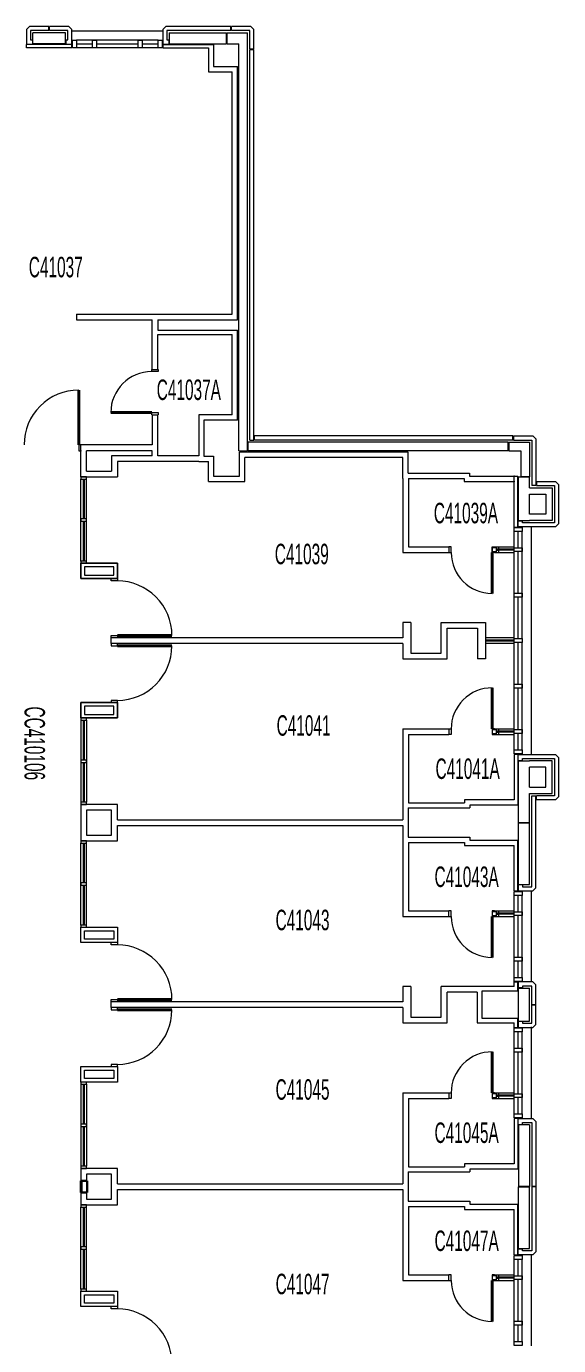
# Model space of a CAD drawing. Header units: inches. Extents: x 1.78 to 8.52, y 2.17 to 6.28.
# Drawn here: x 8.193 to 8.517, y 4.899 to 5.701 of the extents above; entities that cross this region are included whole.
import ezdxf

# ---------------------------------------------------------------- set-up
doc = ezdxf.new("R2010")
doc.units = ezdxf.units.IN
doc.header["$MEASUREMENT"] = 0
doc.header["$PDSIZE"] = -1
for name, color, linetype, lineweight in [('LEVEL_15', 7, 'Continuous', 15), ('LEVEL_16', 7, 'Continuous', 15), ('LEVEL_23', 7, 'Continuous', 15), ('LEVEL_25', 7, 'Continuous', 15), ('LEVEL_26', 7, 'Continuous', 15), ('LEVEL_48', 7, 'Continuous', 15), ('LEVEL_54', 7, 'Continuous', 15), ('LEVEL_9', 7, 'Continuous', 15)]:
    doc.layers.add(name, color=color, linetype=linetype, lineweight=lineweight)
doc.styles.add('SLDTEXTSTYLE1', font='TXT', dxfattribs={"width": 0.5625})
doc.styles.add('SLDTEXTSTYLE5', font='TXT', dxfattribs={"width": 0.5625})

msp = doc.modelspace()

# ---------------------------------------------------------------- linework, layer by layer
at = {"layer": 'LEVEL_15', "color": 32, "linetype": 'Continuous', "lineweight": 0}
for p, q in [((8.19336, 5.69903), (8.19517, 5.70084)), ((8.207, 5.70084), (8.19517, 5.70084)), ((8.207, 5.69834), (8.207, 5.70084)), ((8.21919, 5.70084), (8.20735, 5.70084)), ((8.20735, 5.69834), (8.20735, 5.70084)), ((8.21919, 5.70084), (8.22101, 5.69903)), ((8.27629, 5.69903), (8.27811, 5.70084)), ((8.31759, 5.70084), (8.27811, 5.70084)), ((8.31759, 5.69834), (8.31759, 5.70084)), ((8.32978, 5.70084), (8.31794, 5.70084)), ((8.31794, 5.69834), (8.31794, 5.70084)), ((8.32978, 5.70084), (8.33159, 5.69903)), ((8.19336, 5.69903), (8.19336, 5.69013)), ((8.207, 5.69834), (8.19586, 5.69834)), ((8.19586, 5.69834), (8.19586, 5.69263)), ((8.19586, 5.69263), (8.19698, 5.69263)), ((8.19698, 5.69263), (8.19698, 5.69013)), ((8.21712, 5.69695), (8.19724, 5.69695)), ((8.19724, 5.6903), (8.19724, 5.69695)), ((8.2185, 5.69834), (8.20735, 5.69834)), ((8.21712, 5.6903), (8.21712, 5.69695)), ((8.21738, 5.69263), (8.2185, 5.69263)), ((8.21738, 5.69263), (8.21738, 5.69013)), ((8.2185, 5.69263), (8.2185, 5.69834)), ((8.22073, 5.69808), (8.27628, 5.69808)), ((8.22101, 5.69013), (8.22101, 5.69903)), ((8.27629, 5.69903), (8.27629, 5.69013)), ((8.31759, 5.69834), (8.2788, 5.69834)), ((8.2788, 5.69834), (8.2788, 5.69263)), ((8.2788, 5.69263), (8.27992, 5.69263)), ((8.27992, 5.69263), (8.27992, 5.69013)), ((8.28018, 5.69695), (8.31483, 5.69695)), ((8.28018, 5.69695), (8.28018, 5.6903)), ((8.31483, 5.69695), (8.31483, 5.6903)), ((8.31517, 5.69695), (8.3277, 5.69695)), ((8.31517, 5.69695), (8.31517, 5.6903)), ((8.32909, 5.69834), (8.31794, 5.69834)), ((8.3277, 5.44283), (8.3277, 5.69695)), ((8.32909, 5.68719), (8.32909, 5.69834)), ((8.33159, 5.68719), (8.33159, 5.69903)), ((8.19336, 5.69013), (8.19698, 5.69013)), ((8.21712, 5.6903), (8.19724, 5.6903)), ((8.21738, 5.69013), (8.22101, 5.69013)), ((8.27629, 5.69013), (8.27992, 5.69013)), ((8.28018, 5.6903), (8.31483, 5.6903)), ((8.31517, 5.6903), (8.32243, 5.6903)), ((8.32243, 5.44283), (8.32243, 5.6903)), ((8.32909, 5.68719), (8.33159, 5.68719)), ((8.32909, 5.44948), (8.32909, 5.68685)), ((8.32909, 5.68685), (8.33159, 5.68685)), ((8.33159, 5.44948), (8.33159, 5.68685)), ((8.48903, 5.45199), (8.33194, 5.45199)), ((8.33194, 5.44948), (8.33194, 5.45199)), ((8.48903, 5.44948), (8.48903, 5.45199)), ((8.48937, 5.45199), (8.50121, 5.45199)), ((8.48937, 5.45199), (8.48937, 5.44948)), ((8.50121, 5.45199), (8.50303, 5.45017)), ((8.48626, 5.4481), (8.32805, 5.4481)), ((8.32805, 5.44283), (8.32805, 5.4481)), ((8.32909, 5.44948), (8.33159, 5.44948)), ((8.48903, 5.44948), (8.33194, 5.44948)), ((8.48626, 5.44283), (8.48626, 5.4481)), ((8.48661, 5.4481), (8.49914, 5.4481)), ((8.48661, 5.4481), (8.48661, 5.44283)), ((8.48937, 5.44948), (8.50052, 5.44948)), ((8.49914, 5.4481), (8.49914, 5.42713)), ((8.50052, 5.44948), (8.50052, 5.42183)), ((8.50303, 5.45017), (8.50303, 5.42183)), ((8.32243, 5.44283), (8.3277, 5.44283)), ((8.48626, 5.44283), (8.32805, 5.44283)), ((8.48661, 5.44283), (8.49387, 5.44283)), ((8.49387, 5.44283), (8.49387, 5.42713)), ((8.49248, 5.40058), (8.49248, 5.4271)), ((8.49248, 5.4271), (8.49914, 5.4271)), ((8.49914, 5.42713), (8.49387, 5.42713)), ((8.49914, 5.42045), (8.49914, 5.4271)), ((8.49914, 5.42045), (8.51296, 5.42045)), ((8.50303, 5.42183), (8.50052, 5.42183)), ((8.50337, 5.42434), (8.51504, 5.42434)), ((8.50337, 5.42434), (8.50337, 5.42183)), ((8.50337, 5.42183), (8.51434, 5.42183)), ((8.51296, 5.42045), (8.51296, 5.40058)), ((8.51434, 5.42183), (8.51434, 5.39919)), ((8.51504, 5.42434), (8.51685, 5.42252)), ((8.51685, 5.42252), (8.51685, 5.3985)), ((8.49914, 5.41656), (8.50907, 5.41656)), ((8.49914, 5.40446), (8.49914, 5.41656)), ((8.50907, 5.41656), (8.50907, 5.40446)), ((8.50907, 5.40446), (8.49914, 5.40446)), ((8.49231, 5.39669), (8.49231, 5.40032)), ((8.49231, 5.40032), (8.49482, 5.40032)), ((8.51504, 5.39669), (8.49231, 5.39669)), ((8.49248, 5.40058), (8.49914, 5.40058)), ((8.49482, 5.39919), (8.49482, 5.40032)), ((8.51434, 5.39919), (8.49482, 5.39919)), ((8.51296, 5.40058), (8.49914, 5.40058)), ((8.50026, 5.39669), (8.50026, 5.32756)), ((8.51504, 5.39669), (8.51685, 5.3985)), ((8.50026, 5.32756), (8.50026, 5.25844)), ((8.49231, 5.25481), (8.49231, 5.25844)), ((8.49231, 5.25844), (8.51504, 5.25844)), ((8.49231, 5.25481), (8.49482, 5.25481)), ((8.49248, 5.21713), (8.49248, 5.25455)), ((8.49248, 5.25455), (8.49914, 5.25455)), ((8.49482, 5.25481), (8.49482, 5.25593)), ((8.49482, 5.25593), (8.51434, 5.25593)), ((8.51296, 5.25455), (8.49914, 5.25455)), ((8.51296, 5.23467), (8.51296, 5.25455)), ((8.51434, 5.25593), (8.51434, 5.23329)), ((8.51504, 5.25844), (8.51685, 5.25662)), ((8.51685, 5.25662), (8.51685, 5.2326)), ((8.49914, 5.23856), (8.49914, 5.25066)), ((8.50907, 5.25066), (8.49914, 5.25066)), ((8.50907, 5.23856), (8.50907, 5.25066)), ((8.49914, 5.23856), (8.50907, 5.23856)), ((8.49914, 5.21713), (8.49914, 5.23467)), ((8.49914, 5.23467), (8.51296, 5.23467)), ((8.50052, 5.17799), (8.50052, 5.23329)), ((8.50052, 5.23329), (8.50303, 5.23329)), ((8.50303, 5.1773), (8.50303, 5.23329)), ((8.51434, 5.23329), (8.50337, 5.23329)), ((8.50337, 5.23079), (8.50337, 5.23329)), ((8.51504, 5.23079), (8.50337, 5.23079)), ((8.51504, 5.23079), (8.51685, 5.2326)), ((8.49248, 5.21713), (8.49914, 5.21713)), ((8.49248, 5.17937), (8.49248, 5.21679)), ((8.49248, 5.21679), (8.49914, 5.21679)), ((8.49914, 5.17937), (8.49914, 5.21679)), ((8.49231, 5.17911), (8.49231, 5.17548)), ((8.49482, 5.17911), (8.49231, 5.17911)), ((8.49248, 5.17937), (8.49914, 5.17937)), ((8.49482, 5.17911), (8.49482, 5.17799)), ((8.49231, 5.17548), (8.50121, 5.17548)), ((8.49482, 5.17799), (8.50052, 5.17799)), ((8.50026, 5.17574), (8.50026, 5.12018)), ((8.50121, 5.17548), (8.50303, 5.1773)), ((8.5012, 5.12018), (8.4923, 5.12018)), ((8.4923, 5.12018), (8.4923, 5.11655)), ((8.4948, 5.11655), (8.4923, 5.11655)), ((8.49247, 5.09641), (8.49247, 5.11629)), ((8.49247, 5.11629), (8.49912, 5.11629)), ((8.5005, 5.11767), (8.4948, 5.11767)), ((8.4948, 5.11767), (8.4948, 5.11655)), ((8.49912, 5.09641), (8.49912, 5.11629)), ((8.5005, 5.10653), (8.5005, 5.11767)), ((8.5012, 5.12018), (8.50301, 5.11836)), ((8.50301, 5.10653), (8.50301, 5.11836)), ((8.5005, 5.10653), (8.50301, 5.10653)), ((8.5005, 5.09503), (8.5005, 5.10619)), ((8.5005, 5.10619), (8.50301, 5.10619)), ((8.50301, 5.09434), (8.50301, 5.10619)), ((8.4923, 5.09615), (8.4923, 5.09253)), ((8.4948, 5.09615), (8.4923, 5.09615)), ((8.4923, 5.09253), (8.5012, 5.09253)), ((8.49247, 5.09641), (8.49912, 5.09641)), ((8.4948, 5.09615), (8.4948, 5.09503)), ((8.4948, 5.09503), (8.5005, 5.09503)), ((8.50026, 5.09278), (8.50026, 5.03723)), ((8.50301, 5.09434), (8.5012, 5.09253)), ((8.49231, 5.0336), (8.49231, 5.03722)), ((8.49231, 5.03722), (8.50121, 5.03722)), ((8.49482, 5.0336), (8.49482, 5.03472)), ((8.49482, 5.03472), (8.50052, 5.03472)), ((8.50052, 5.03472), (8.50052, 4.99593)), ((8.50121, 5.03722), (8.50303, 5.03541)), ((8.50303, 5.03541), (8.50303, 4.99593)), ((8.49231, 5.0336), (8.49482, 5.0336)), ((8.49248, 5.03334), (8.49248, 4.99593)), ((8.49914, 5.03334), (8.49248, 5.03334)), ((8.49914, 5.03334), (8.49914, 4.99593)), ((8.49914, 4.99593), (8.49248, 4.99593)), ((8.49248, 4.95816), (8.49248, 4.99558)), ((8.49248, 4.99558), (8.49914, 4.99558)), ((8.49914, 4.95816), (8.49914, 4.99558)), ((8.50303, 4.99593), (8.50052, 4.99593)), ((8.50052, 4.99558), (8.50052, 4.95678)), ((8.50303, 4.99558), (8.50052, 4.99558)), ((8.50303, 4.99558), (8.50303, 4.95609)), ((8.49231, 4.95427), (8.49231, 4.9579)), ((8.49231, 4.9579), (8.49482, 4.9579)), ((8.49248, 4.95816), (8.49914, 4.95816)), ((8.49482, 4.95678), (8.49482, 4.9579)), ((8.50052, 4.95678), (8.49482, 4.95678)), ((8.50026, 4.95453), (8.50026, 4.89898)), ((8.50121, 4.95427), (8.50303, 4.95609)), ((8.50121, 4.95427), (8.49231, 4.95427))]:
    msp.add_line(p, q, dxfattribs=at)
at = {"layer": 'LEVEL_16', "color": 155, "linetype": 'Continuous', "lineweight": 0}
for p, q in [((8.22134, 5.68771), (8.22134, 5.69255)), ((8.22134, 5.69255), (8.22376, 5.69255)), ((8.22376, 5.69255), (8.22376, 5.68771)), ((8.27353, 5.69255), (8.22376, 5.69255)), ((8.23361, 5.68771), (8.23361, 5.69255)), ((8.23361, 5.69255), (8.23603, 5.69255)), ((8.23603, 5.69255), (8.23603, 5.68771)), ((8.26126, 5.68771), (8.26126, 5.69255)), ((8.26126, 5.69255), (8.26368, 5.69255)), ((8.26368, 5.69255), (8.26368, 5.68771)), ((8.27353, 5.68771), (8.27353, 5.69255)), ((8.27353, 5.69255), (8.27595, 5.69255)), ((8.27595, 5.69255), (8.27595, 5.68771)), ((8.22376, 5.68771), (8.22134, 5.68771)), ((8.23361, 5.69013), (8.22376, 5.69013)), ((8.27353, 5.68771), (8.22376, 5.68771)), ((8.23603, 5.68771), (8.23361, 5.68771)), ((8.26126, 5.69013), (8.23603, 5.69013)), ((8.26368, 5.68771), (8.26126, 5.68771)), ((8.27353, 5.69013), (8.26368, 5.69013)), ((8.27595, 5.68771), (8.27353, 5.68771)), ((8.48989, 5.39633), (8.49473, 5.39633)), ((8.48989, 5.39392), (8.48989, 5.39633)), ((8.49473, 5.39633), (8.49473, 5.39392)), ((8.49473, 5.39392), (8.48989, 5.39392)), ((8.48989, 5.32877), (8.48989, 5.39392)), ((8.49231, 5.38406), (8.49231, 5.39392)), ((8.49473, 5.32877), (8.49473, 5.39392)), ((8.48989, 5.38406), (8.49473, 5.38406)), ((8.48989, 5.38165), (8.48989, 5.38406)), ((8.49473, 5.38165), (8.48989, 5.38165)), ((8.49231, 5.35641), (8.49231, 5.38165)), ((8.49473, 5.38406), (8.49473, 5.38165)), ((8.48989, 5.35641), (8.49473, 5.35641)), ((8.48989, 5.354), (8.48989, 5.35641)), ((8.49473, 5.35641), (8.49473, 5.354)), ((8.49473, 5.354), (8.48989, 5.354)), ((8.49231, 5.32877), (8.49231, 5.354)), ((8.48989, 5.32877), (8.49473, 5.32877)), ((8.48989, 5.32635), (8.48989, 5.32877)), ((8.49473, 5.32635), (8.48989, 5.32635)), ((8.48989, 5.2612), (8.48989, 5.32635)), ((8.49231, 5.30112), (8.49231, 5.32635)), ((8.49473, 5.32877), (8.49473, 5.32635)), ((8.49473, 5.2612), (8.49473, 5.32635)), ((8.48989, 5.30112), (8.49473, 5.30112)), ((8.48989, 5.2987), (8.48989, 5.30112)), ((8.49473, 5.30112), (8.49473, 5.2987)), ((8.49473, 5.2987), (8.48989, 5.2987)), ((8.49231, 5.27347), (8.49231, 5.2987)), ((8.48989, 5.27347), (8.49473, 5.27347)), ((8.48989, 5.27105), (8.48989, 5.27347)), ((8.49473, 5.27105), (8.48989, 5.27105)), ((8.49231, 5.2612), (8.49231, 5.27105)), ((8.49473, 5.27347), (8.49473, 5.27105)), ((8.48989, 5.2612), (8.49473, 5.2612)), ((8.48989, 5.25878), (8.48989, 5.2612)), ((8.49473, 5.2612), (8.49473, 5.25878)), ((8.49473, 5.25878), (8.48989, 5.25878)), ((8.48989, 5.17513), (8.49473, 5.17513)), ((8.48989, 5.17271), (8.48989, 5.17513)), ((8.49473, 5.17271), (8.48989, 5.17271)), ((8.48989, 5.12294), (8.48989, 5.17271)), ((8.49231, 5.16286), (8.49231, 5.17271)), ((8.49473, 5.17513), (8.49473, 5.17271)), ((8.49473, 5.12294), (8.49473, 5.17271)), ((8.48989, 5.16286), (8.49473, 5.16286)), ((8.48989, 5.16044), (8.48989, 5.16286)), ((8.49473, 5.16044), (8.48989, 5.16044)), ((8.49231, 5.13521), (8.49231, 5.16044)), ((8.49473, 5.16286), (8.49473, 5.16044)), ((8.48989, 5.13521), (8.49473, 5.13521)), ((8.48989, 5.13279), (8.48989, 5.13521)), ((8.49473, 5.13279), (8.48989, 5.13279)), ((8.49231, 5.12294), (8.49231, 5.13279)), ((8.49473, 5.13521), (8.49473, 5.13279)), ((8.48989, 5.12294), (8.49473, 5.12294)), ((8.48989, 5.12052), (8.48989, 5.12294)), ((8.49473, 5.12294), (8.49473, 5.12052)), ((8.49473, 5.12052), (8.48989, 5.12052)), ((8.48989, 5.09218), (8.49473, 5.09218)), ((8.48989, 5.08976), (8.48989, 5.09218)), ((8.49473, 5.09218), (8.49473, 5.08976)), ((8.49473, 5.08976), (8.48989, 5.08976)), ((8.48989, 5.03999), (8.48989, 5.08976)), ((8.49231, 5.07991), (8.49231, 5.08976)), ((8.49473, 5.03999), (8.49473, 5.08976)), ((8.48989, 5.07991), (8.49473, 5.07991)), ((8.48989, 5.07749), (8.48989, 5.07991)), ((8.49473, 5.07749), (8.48989, 5.07749)), ((8.49231, 5.05226), (8.49231, 5.07749)), ((8.49473, 5.07991), (8.49473, 5.07749)), ((8.48989, 5.05226), (8.49473, 5.05226)), ((8.48989, 5.04984), (8.48989, 5.05226)), ((8.49473, 5.05226), (8.49473, 5.04984)), ((8.49473, 5.04984), (8.48989, 5.04984)), ((8.49231, 5.03999), (8.49231, 5.04984)), ((8.48989, 5.03999), (8.49473, 5.03999)), ((8.48989, 5.03757), (8.48989, 5.03999)), ((8.49473, 5.03757), (8.48989, 5.03757)), ((8.49473, 5.03999), (8.49473, 5.03757)), ((8.48989, 4.95393), (8.49473, 4.95393)), ((8.48989, 4.95151), (8.48989, 4.95393)), ((8.49473, 4.95151), (8.48989, 4.95151)), ((8.48989, 4.90174), (8.48989, 4.95151)), ((8.49231, 4.94166), (8.49231, 4.95151)), ((8.49473, 4.95393), (8.49473, 4.95151)), ((8.49473, 4.90174), (8.49473, 4.95151)), ((8.48989, 4.94166), (8.49473, 4.94166)), ((8.48989, 4.93924), (8.48989, 4.94166)), ((8.49473, 4.93924), (8.48989, 4.93924)), ((8.49231, 4.91401), (8.49231, 4.93924)), ((8.49473, 4.94166), (8.49473, 4.93924)), ((8.48989, 4.91401), (8.49473, 4.91401)), ((8.48989, 4.91159), (8.48989, 4.91401)), ((8.49473, 4.91159), (8.48989, 4.91159)), ((8.49231, 4.90174), (8.49231, 4.91159)), ((8.49473, 4.91401), (8.49473, 4.91159)), ((8.48989, 4.90174), (8.49473, 4.90174)), ((8.48989, 4.89932), (8.48989, 4.90174)), ((8.49473, 4.89932), (8.48989, 4.89932)), ((8.49473, 4.90174), (8.49473, 4.89932))]:
    msp.add_line(p, q, dxfattribs=at)
at = {"layer": 'LEVEL_16', "color": 151, "linetype": 'Continuous', "lineweight": 0}
for p, q in [((8.47676, 5.38148), (8.47676, 5.38425)), ((8.47676, 5.38425), (8.47883, 5.38425)), ((8.47883, 5.38148), (8.47676, 5.38148)), ((8.47883, 5.38425), (8.47883, 5.38252)), ((8.48021, 5.38321), (8.47883, 5.38321)), ((8.47883, 5.38321), (8.47883, 5.38148)), ((8.47883, 5.38252), (8.48021, 5.38252)), ((8.48021, 5.38459), (8.48989, 5.38459)), ((8.48021, 5.38113), (8.48989, 5.38113)), ((8.22652, 5.37457), (8.24864, 5.37457)), ((8.22652, 5.36524), (8.22652, 5.37457)), ((8.24864, 5.37457), (8.24864, 5.36524)), ((8.24864, 5.36524), (8.22652, 5.36524)), ((8.48989, 5.32929), (8.47244, 5.32929)), ((8.48989, 5.32583), (8.47244, 5.32583)), ((8.22652, 5.28989), (8.24864, 5.28989)), ((8.22652, 5.28056), (8.22652, 5.28989)), ((8.24864, 5.28989), (8.24864, 5.28056)), ((8.24864, 5.28056), (8.22652, 5.28056)), ((8.47676, 5.27089), (8.47676, 5.27365)), ((8.47676, 5.27365), (8.47883, 5.27365)), ((8.47883, 5.27089), (8.47676, 5.27089)), ((8.47883, 5.27365), (8.47883, 5.27192)), ((8.48021, 5.27261), (8.47883, 5.27261)), ((8.47883, 5.27261), (8.47883, 5.27089)), ((8.47883, 5.27192), (8.48021, 5.27192)), ((8.48021, 5.274), (8.48989, 5.274)), ((8.48021, 5.27054), (8.48989, 5.27054)), ((8.47676, 5.16028), (8.47676, 5.16304)), ((8.47676, 5.16304), (8.47883, 5.16304)), ((8.47883, 5.16304), (8.47883, 5.16131)), ((8.48021, 5.16339), (8.48989, 5.16339)), ((8.47883, 5.16028), (8.47676, 5.16028)), ((8.48021, 5.162), (8.47883, 5.162)), ((8.47883, 5.162), (8.47883, 5.16028)), ((8.47883, 5.16131), (8.48021, 5.16131)), ((8.48021, 5.15993), (8.48989, 5.15993)), ((8.22652, 5.06868), (8.24864, 5.06868)), ((8.22652, 5.05935), (8.22652, 5.06868)), ((8.24864, 5.06868), (8.24864, 5.05935)), ((8.24864, 5.05935), (8.22652, 5.05935)), ((8.47676, 5.04967), (8.47676, 5.05244)), ((8.47676, 5.05244), (8.47883, 5.05244)), ((8.47883, 5.05244), (8.47883, 5.05071)), ((8.48021, 5.0514), (8.47883, 5.0514)), ((8.47883, 5.0514), (8.47883, 5.04967)), ((8.47883, 5.05071), (8.48021, 5.05071)), ((8.48021, 5.05279), (8.48989, 5.05279)), ((8.47883, 5.04967), (8.47676, 5.04967)), ((8.48021, 5.04933), (8.48989, 5.04933)), ((8.47676, 4.93907), (8.47676, 4.94184)), ((8.47676, 4.94184), (8.47883, 4.94184)), ((8.47883, 4.93907), (8.47676, 4.93907)), ((8.47883, 4.94184), (8.47883, 4.94011)), ((8.48021, 4.9408), (8.47883, 4.9408)), ((8.47883, 4.9408), (8.47883, 4.93907)), ((8.47883, 4.94011), (8.48021, 4.94011)), ((8.48021, 4.94218), (8.48989, 4.94218)), ((8.48021, 4.93873), (8.48989, 4.93873)), ((8.22652, 4.93216), (8.24864, 4.93216)), ((8.22652, 4.92283), (8.22652, 4.93216)), ((8.24864, 4.93216), (8.24864, 4.92283)), ((8.24864, 4.92283), (8.22652, 4.92283))]:
    msp.add_line(p, q, dxfattribs=at)
at = {"layer": 'LEVEL_16', "color": 151, "linetype": 'Continuous', "lineweight": 30}
for p, q in [((8.48989, 5.38286), (8.47883, 5.38286)), ((8.48989, 5.32756), (8.47244, 5.32756)), ((8.48989, 5.27226), (8.47883, 5.27226)), ((8.48989, 5.16165), (8.47883, 5.16165)), ((8.48989, 5.05105), (8.47883, 5.05105)), ((8.48989, 4.94045), (8.47883, 4.94045))]:
    msp.add_line(p, q, dxfattribs=at)
at = {"layer": 'LEVEL_23', "color": 2, "linetype": 'Continuous', "lineweight": 0}
for p, q in [((8.22101, 5.68987), (8.19335, 5.68987)), ((8.19335, 5.68771), (8.19335, 5.68987)), ((8.22101, 5.68771), (8.19335, 5.68771)), ((8.22101, 5.68771), (8.22101, 5.68987)), ((8.27629, 5.68987), (8.30714, 5.68987)), ((8.27629, 5.68987), (8.27629, 5.68771)), ((8.27629, 5.68771), (8.30394, 5.68771)), ((8.30394, 5.68771), (8.30394, 5.67319)), ((8.30714, 5.68987), (8.30714, 5.67639)), ((8.30714, 5.67639), (8.32166, 5.67639)), ((8.32166, 5.5225), (8.32166, 5.67639)), ((8.30394, 5.67319), (8.31846, 5.67319)), ((8.31846, 5.52595), (8.31846, 5.67319)), ((8.22376, 5.52595), (8.31846, 5.52595)), ((8.22376, 5.52595), (8.22376, 5.5225)), ((8.22376, 5.5225), (8.26972, 5.5225)), ((8.26972, 5.49243), (8.26972, 5.5225)), ((8.27318, 5.5225), (8.27318, 5.51628)), ((8.27318, 5.5225), (8.32166, 5.5225)), ((8.27318, 5.51628), (8.32166, 5.51628)), ((8.32166, 5.46158), (8.32166, 5.51628)), ((8.27318, 5.51351), (8.31846, 5.51351)), ((8.27318, 5.49243), (8.27318, 5.51351)), ((8.31846, 5.46478), (8.31846, 5.51351)), ((8.26972, 5.49243), (8.27318, 5.49243)), ((8.26972, 5.46478), (8.27318, 5.46478)), ((8.26972, 5.46478), (8.26972, 5.44646)), ((8.27318, 5.43989), (8.27318, 5.46478)), ((8.29807, 5.46478), (8.29807, 5.43989)), ((8.31846, 5.46478), (8.29807, 5.46478)), ((8.32166, 5.46158), (8.30126, 5.46158)), ((8.30126, 5.46158), (8.30126, 5.43963)), ((8.22652, 5.443), (8.22652, 5.44646)), ((8.22652, 5.4271), (8.22652, 5.44646)), ((8.22652, 5.443), (8.22652, 5.44646)), ((8.24588, 5.44646), (8.22652, 5.44646)), ((8.26972, 5.44646), (8.22652, 5.44646)), ((8.22998, 5.43056), (8.22998, 5.443)), ((8.26972, 5.443), (8.22998, 5.443)), ((8.24518, 5.43989), (8.24518, 5.43056)), ((8.26972, 5.43989), (8.24518, 5.43989)), ((8.24864, 5.43644), (8.24864, 5.4271)), ((8.29807, 5.43644), (8.24864, 5.43644)), ((8.26972, 5.43989), (8.26972, 5.443)), ((8.29807, 5.43989), (8.27318, 5.43989)), ((8.29807, 5.43644), (8.30394, 5.43644)), ((8.30126, 5.43963), (8.30714, 5.43963)), ((8.30394, 5.42434), (8.30394, 5.43644)), ((8.30714, 5.43963), (8.30714, 5.42754)), ((8.32287, 5.42754), (8.32287, 5.44205)), ((8.42534, 5.44205), (8.32287, 5.44205)), ((8.32606, 5.42434), (8.32606, 5.43886)), ((8.42215, 5.43886), (8.32606, 5.43886)), ((8.42215, 5.42607), (8.42215, 5.43886)), ((8.42534, 5.42926), (8.42534, 5.44205)), ((8.22998, 5.43056), (8.24518, 5.43056)), ((8.30714, 5.42754), (8.32287, 5.42754)), ((8.42534, 5.42926), (8.46267, 5.42926)), ((8.46267, 5.42926), (8.46267, 5.42754)), ((8.46267, 5.42754), (8.49205, 5.42754)), ((8.48989, 5.42434), (8.48989, 5.42754)), ((8.49205, 5.39659), (8.49205, 5.42754)), ((8.22652, 5.4271), (8.24864, 5.4271)), ((8.30394, 5.42434), (8.32606, 5.42434)), ((8.42215, 5.42607), (8.42215, 5.38113)), ((8.4256, 5.42607), (8.4256, 5.38459)), ((8.4256, 5.42607), (8.45948, 5.42607)), ((8.45948, 5.42607), (8.45948, 5.42434)), ((8.45948, 5.42434), (8.48989, 5.42434)), ((8.48989, 5.39659), (8.48989, 5.42434)), ((8.48989, 5.39659), (8.49205, 5.39659)), ((8.42215, 5.38113), (8.45018, 5.38113)), ((8.4256, 5.38459), (8.45018, 5.38459)), ((8.45018, 5.38459), (8.45018, 5.38113)), ((8.47783, 5.38459), (8.48021, 5.38459)), ((8.47783, 5.38459), (8.47783, 5.38426)), ((8.47783, 5.38148), (8.47783, 5.38113)), ((8.47783, 5.38113), (8.48021, 5.38113)), ((8.48021, 5.38459), (8.48021, 5.38323)), ((8.48021, 5.38252), (8.48021, 5.38113)), ((8.22652, 5.37457), (8.22652, 5.36524)), ((8.24864, 5.37457), (8.22652, 5.37457)), ((8.22859, 5.37249), (8.22859, 5.36731)), ((8.24657, 5.37249), (8.22859, 5.37249)), ((8.24657, 5.36731), (8.24657, 5.37249)), ((8.24864, 5.36524), (8.24864, 5.37457)), ((8.22652, 5.36524), (8.24864, 5.36524)), ((8.22859, 5.36731), (8.24657, 5.36731)), ((8.42215, 5.33862), (8.42215, 5.32929)), ((8.42699, 5.33862), (8.42215, 5.33862)), ((8.42699, 5.33862), (8.42699, 5.31996)), ((8.44556, 5.31996), (8.44556, 5.33862)), ((8.44556, 5.33862), (8.47244, 5.33862)), ((8.44902, 5.3165), (8.44902, 5.33517)), ((8.44902, 5.33517), (8.4676, 5.33517)), ((8.4676, 5.33517), (8.4676, 5.3165)), ((8.47244, 5.33862), (8.47244, 5.3165)), ((8.42215, 5.32929), (8.24484, 5.32929)), ((8.24484, 5.32583), (8.24484, 5.32929)), ((8.42215, 5.32583), (8.24484, 5.32583)), ((8.42215, 5.32583), (8.42215, 5.3165)), ((8.42215, 5.3165), (8.44902, 5.3165)), ((8.42699, 5.31996), (8.44556, 5.31996)), ((8.47244, 5.3165), (8.4676, 5.3165)), ((8.22652, 5.28989), (8.22652, 5.28056)), ((8.24864, 5.28989), (8.22652, 5.28989)), ((8.22859, 5.28781), (8.22859, 5.28263)), ((8.24657, 5.28781), (8.22859, 5.28781)), ((8.24657, 5.28263), (8.24657, 5.28781)), ((8.24864, 5.28056), (8.24864, 5.28989)), ((8.22652, 5.28056), (8.24864, 5.28056)), ((8.22859, 5.28263), (8.24657, 5.28263)), ((8.42215, 5.27399), (8.42215, 5.22586)), ((8.42215, 5.27399), (8.45018, 5.27399)), ((8.4256, 5.27053), (8.4256, 5.22906)), ((8.4256, 5.27053), (8.45018, 5.27053)), ((8.45018, 5.27399), (8.45018, 5.27053)), ((8.47783, 5.27399), (8.48021, 5.27399)), ((8.47783, 5.27399), (8.47783, 5.27365)), ((8.47783, 5.27089), (8.47783, 5.27053)), ((8.47783, 5.27053), (8.48021, 5.27053)), ((8.48021, 5.27399), (8.48021, 5.27261)), ((8.48021, 5.27192), (8.48021, 5.27053)), ((8.48989, 5.25844), (8.48989, 5.23079)), ((8.49205, 5.25844), (8.48989, 5.25844)), ((8.49205, 5.25844), (8.49205, 5.22759)), ((8.24864, 5.22802), (8.22652, 5.22802)), ((8.22652, 5.22802), (8.22652, 5.2059)), ((8.24864, 5.21869), (8.24864, 5.22802)), ((8.4256, 5.22906), (8.45961, 5.22906)), ((8.48989, 5.23079), (8.45961, 5.23079)), ((8.45961, 5.23079), (8.45961, 5.22906)), ((8.49205, 5.22759), (8.4628, 5.22759)), ((8.4628, 5.22759), (8.4628, 5.22586)), ((8.24518, 5.22456), (8.22998, 5.22456)), ((8.22998, 5.22456), (8.22998, 5.20936)), ((8.24518, 5.20936), (8.24518, 5.22456)), ((8.42215, 5.22586), (8.42215, 5.21869)), ((8.42534, 5.22586), (8.42534, 5.20806)), ((8.42534, 5.22586), (8.4628, 5.22586)), ((8.24864, 5.21869), (8.42215, 5.21869)), ((8.24864, 5.21523), (8.42215, 5.21523)), ((8.24864, 5.2059), (8.24864, 5.21523)), ((8.42215, 5.21523), (8.42215, 5.20806)), ((8.22652, 5.2059), (8.24864, 5.2059)), ((8.22998, 5.20936), (8.24518, 5.20936)), ((8.42215, 5.20806), (8.42215, 5.15993)), ((8.42534, 5.20806), (8.4628, 5.20806)), ((8.4256, 5.20486), (8.45961, 5.20486)), ((8.4256, 5.20486), (8.4256, 5.16339)), ((8.45961, 5.20486), (8.45961, 5.20313)), ((8.45961, 5.20313), (8.48985, 5.20313)), ((8.4628, 5.20806), (8.4628, 5.20633)), ((8.4628, 5.20633), (8.49201, 5.20633)), ((8.48985, 5.17548), (8.48985, 5.20313)), ((8.49201, 5.17548), (8.49201, 5.20633)), ((8.48985, 5.17548), (8.49201, 5.17548)), ((8.4256, 5.16339), (8.45018, 5.16339)), ((8.45018, 5.15993), (8.45018, 5.16339)), ((8.47783, 5.16339), (8.48021, 5.16339)), ((8.47783, 5.16305), (8.47783, 5.16339)), ((8.48021, 5.16339), (8.48021, 5.162)), ((8.42215, 5.15993), (8.45018, 5.15993)), ((8.47783, 5.15993), (8.47783, 5.16028)), ((8.47783, 5.15993), (8.48021, 5.15993)), ((8.48021, 5.16131), (8.48021, 5.15993)), ((8.48021, 5.16131), (8.48021, 5.15993)), ((8.22652, 5.14403), (8.22652, 5.15336)), ((8.22652, 5.15336), (8.24864, 5.15336)), ((8.22859, 5.14611), (8.22859, 5.15129)), ((8.22859, 5.15129), (8.24657, 5.15129)), ((8.24657, 5.15129), (8.24657, 5.14611)), ((8.24864, 5.15336), (8.24864, 5.14403)), ((8.24864, 5.14403), (8.22652, 5.14403)), ((8.24657, 5.14611), (8.22859, 5.14611)), ((8.42215, 5.11742), (8.42215, 5.10809)), ((8.42699, 5.11742), (8.42215, 5.11742)), ((8.42699, 5.11742), (8.42699, 5.09875)), ((8.44556, 5.09875), (8.44556, 5.11742)), ((8.47019, 5.11742), (8.44556, 5.11742)), ((8.48988, 5.11742), (8.47019, 5.11742)), ((8.48988, 5.11742), (8.48988, 5.12018)), ((8.48988, 5.12018), (8.49204, 5.12018)), ((8.49204, 5.11465), (8.49204, 5.12018)), ((8.42215, 5.10809), (8.24484, 5.10809)), ((8.24484, 5.10463), (8.24484, 5.10809)), ((8.44902, 5.0953), (8.44902, 5.11396)), ((8.46743, 5.11396), (8.44902, 5.11396)), ((8.46743, 5.11396), (8.46743, 5.0953)), ((8.49204, 5.11465), (8.47019, 5.11465)), ((8.47019, 5.11465), (8.47019, 5.09806)), ((8.42215, 5.10463), (8.24484, 5.10463)), ((8.42215, 5.10463), (8.42215, 5.0953)), ((8.42699, 5.09875), (8.44556, 5.09875)), ((8.42215, 5.0953), (8.44902, 5.0953)), ((8.46743, 5.0953), (8.48988, 5.0953)), ((8.47019, 5.09806), (8.49204, 5.09806)), ((8.48988, 5.09253), (8.48988, 5.0953)), ((8.48988, 5.09253), (8.49204, 5.09253)), ((8.49204, 5.09253), (8.49204, 5.09806)), ((8.22652, 5.05935), (8.22652, 5.06868)), ((8.22652, 5.06868), (8.24864, 5.06868)), ((8.24864, 5.06868), (8.24864, 5.05935)), ((8.24864, 5.05935), (8.22652, 5.05935)), ((8.22859, 5.06143), (8.22859, 5.06661)), ((8.22859, 5.06661), (8.24657, 5.06661)), ((8.24657, 5.06143), (8.22859, 5.06143)), ((8.24657, 5.06661), (8.24657, 5.06143)), ((8.42215, 5.05279), (8.42215, 5.00466)), ((8.42215, 5.05279), (8.45018, 5.05279)), ((8.45018, 5.05279), (8.45018, 5.04933)), ((8.47783, 5.05279), (8.48021, 5.05279)), ((8.47783, 5.05279), (8.47783, 5.05245)), ((8.48021, 5.05279), (8.48021, 5.05141)), ((8.48021, 5.05071), (8.48021, 5.04933)), ((8.4256, 5.04933), (8.4256, 5.00785)), ((8.4256, 5.04933), (8.45018, 5.04933)), ((8.47783, 5.04967), (8.47783, 5.04933)), ((8.47783, 5.04933), (8.48021, 5.04933)), ((8.48989, 5.03722), (8.48989, 5.00958)), ((8.49205, 5.03722), (8.48989, 5.03722)), ((8.49205, 5.03722), (8.49205, 5.00638)), ((8.24864, 5.00682), (8.22652, 5.00682)), ((8.22652, 5.00682), (8.22652, 4.9847)), ((8.24518, 5.00336), (8.22998, 5.00336)), ((8.22998, 5.00336), (8.22998, 4.98815)), ((8.24518, 4.98815), (8.24518, 5.00336)), ((8.24864, 4.99748), (8.24864, 5.00682)), ((8.42215, 5.00466), (8.42215, 4.99748)), ((8.42534, 5.00466), (8.42534, 4.98686)), ((8.42534, 5.00466), (8.4628, 5.00466)), ((8.4256, 5.00785), (8.45961, 5.00785)), ((8.48989, 5.00958), (8.45961, 5.00958)), ((8.45961, 5.00958), (8.45961, 5.00785)), ((8.49205, 5.00638), (8.4628, 5.00638)), ((8.4628, 5.00638), (8.4628, 5.00466)), ((8.24864, 4.99748), (8.42215, 4.99748)), ((8.22998, 4.98815), (8.24518, 4.98815)), ((8.24864, 4.99403), (8.42215, 4.99403)), ((8.24864, 4.9847), (8.24864, 4.99403)), ((8.42215, 4.99403), (8.42215, 4.98686)), ((8.42215, 4.98686), (8.42215, 4.93873)), ((8.42534, 4.98686), (8.4628, 4.98686)), ((8.4628, 4.98686), (8.4628, 4.98513)), ((8.22652, 4.9847), (8.24864, 4.9847)), ((8.4256, 4.98366), (8.4256, 4.94218)), ((8.4256, 4.98366), (8.45961, 4.98366)), ((8.45961, 4.98366), (8.45961, 4.98193)), ((8.45961, 4.98193), (8.48989, 4.98193)), ((8.4628, 4.98513), (8.49205, 4.98513)), ((8.48989, 4.95427), (8.48989, 4.98193)), ((8.49205, 4.95427), (8.49205, 4.98513)), ((8.48989, 4.95427), (8.49205, 4.95427)), ((8.42215, 4.93873), (8.45018, 4.93873)), ((8.4256, 4.94218), (8.45018, 4.94218)), ((8.45018, 4.93873), (8.45018, 4.94218)), ((8.47783, 4.94218), (8.48021, 4.94218)), ((8.47783, 4.94184), (8.47783, 4.94218)), ((8.47783, 4.93873), (8.47783, 4.93907)), ((8.47783, 4.93873), (8.48021, 4.93873)), ((8.48021, 4.94218), (8.48021, 4.9408)), ((8.48021, 4.94011), (8.48021, 4.93873)), ((8.22652, 4.92283), (8.22652, 4.93216)), ((8.22652, 4.93216), (8.24864, 4.93216)), ((8.24864, 4.93216), (8.24864, 4.92283)), ((8.24864, 4.92283), (8.22652, 4.92283)), ((8.22859, 4.9249), (8.22859, 4.93009)), ((8.22859, 4.93009), (8.24657, 4.93009)), ((8.24657, 4.9249), (8.22859, 4.9249)), ((8.24657, 4.93009), (8.24657, 4.9249))]:
    msp.add_line(p, q, dxfattribs=at)
at = {"layer": 'LEVEL_23'}
for p in [(8.22652, 5.443), (8.22652, 5.443), (8.48989, 5.42754), (8.48989, 5.42434)]:
    msp.add_point(p, dxfattribs=at)
at = {"layer": 'LEVEL_25', "color": 2, "linetype": 'Continuous', "lineweight": 0}
for p, q in [((8.26955, 5.49105), (8.26955, 5.49243)), ((8.27335, 5.49243), (8.27335, 5.49105)), ((8.27335, 5.49105), (8.26955, 5.49105)), ((8.26955, 5.46478), (8.26955, 5.46616)), ((8.26955, 5.46616), (8.27335, 5.46616)), ((8.27335, 5.46616), (8.27335, 5.46478)), ((8.22652, 5.44663), (8.22514, 5.44663)), ((8.22514, 5.44663), (8.22514, 5.44283)), ((8.22514, 5.44283), (8.22652, 5.44283)), ((8.24484, 5.36385), (8.24484, 5.36524)), ((8.24864, 5.36385), (8.24484, 5.36385)), ((8.24864, 5.36524), (8.24864, 5.36385)), ((8.24484, 5.32929), (8.24484, 5.33067)), ((8.24484, 5.33067), (8.24864, 5.33067)), ((8.24484, 5.32583), (8.24484, 5.32445)), ((8.24484, 5.32445), (8.24864, 5.32445)), ((8.24864, 5.33067), (8.24864, 5.32929)), ((8.24864, 5.32445), (8.24864, 5.32583)), ((8.24864, 5.29127), (8.24484, 5.29127)), ((8.24484, 5.29127), (8.24484, 5.28989)), ((8.24864, 5.28989), (8.24864, 5.29127)), ((8.45156, 5.16339), (8.45018, 5.16339)), ((8.45156, 5.15993), (8.45156, 5.16339)), ((8.47783, 5.16339), (8.47644, 5.16339)), ((8.47644, 5.16339), (8.47644, 5.15993)), ((8.45018, 5.15993), (8.45156, 5.15993)), ((8.47644, 5.15993), (8.47783, 5.15993)), ((8.24484, 5.14265), (8.24484, 5.14403)), ((8.24864, 5.14265), (8.24484, 5.14265)), ((8.24864, 5.14403), (8.24864, 5.14265)), ((8.24484, 5.10809), (8.24484, 5.10947)), ((8.24484, 5.10947), (8.24864, 5.10947)), ((8.24864, 5.10947), (8.24864, 5.10809)), ((8.24484, 5.10463), (8.24484, 5.10325)), ((8.24484, 5.10325), (8.24864, 5.10325)), ((8.24864, 5.10325), (8.24864, 5.10463)), ((8.24864, 5.07007), (8.24484, 5.07007)), ((8.24484, 5.07007), (8.24484, 5.06868)), ((8.24864, 5.06868), (8.24864, 5.07007)), ((8.45156, 4.94218), (8.45018, 4.94218)), ((8.45018, 4.93873), (8.45156, 4.93873)), ((8.45156, 4.93873), (8.45156, 4.94218)), ((8.47783, 4.94218), (8.47644, 4.94218)), ((8.47644, 4.94218), (8.47644, 4.93873)), ((8.47644, 4.93873), (8.47783, 4.93873)), ((8.24484, 4.92145), (8.24484, 4.92283)), ((8.24864, 4.92283), (8.24864, 4.92145)), ((8.24864, 4.92145), (8.24484, 4.92145))]:
    msp.add_line(p, q, dxfattribs=at)
at = {"layer": 'LEVEL_25', "color": 2, "linetype": 'Continuous', "lineweight": 40}
for p, q in [((8.22514, 5.47981), (8.22514, 5.44663)), ((8.24467, 5.46616), (8.26955, 5.46616)), ((8.47644, 5.35625), (8.47644, 5.38113)), ((8.28182, 5.33067), (8.24864, 5.33067)), ((8.28182, 5.32445), (8.24864, 5.32445)), ((8.47644, 5.29887), (8.47644, 5.27399)), ((8.47644, 5.13505), (8.47644, 5.15993)), ((8.28182, 5.10947), (8.24864, 5.10947)), ((8.28182, 5.10325), (8.24864, 5.10325)), ((8.47644, 5.07767), (8.47644, 5.05279)), ((8.47644, 4.91384), (8.47644, 4.93873))]:
    msp.add_line(p, q, dxfattribs=at)
at = {"layer": 'LEVEL_25', "color": 2, "linetype": 'Continuous', "lineweight": 0}
for centre, major_axis, start_param, end_param in [((8.26955, 5.46616), (-0.02489, 0), 4.712389, 6.283185), ((8.22514, 5.44663), (-0.03318, 0), 4.712389, 6.283186), ((8.47644, 5.38113), (-0.02489, 0), 6.283185, 7.853981), ((8.24864, 5.33067), (0, 0.03318), 4.712389, 6.283186), ((8.24864, 5.32445), (0, -0.03318), 6.283185, 7.853981), ((8.47644, 5.27399), (-0.02489, 0), 4.712389, 6.283186), ((8.47644, 5.15993), (0, 0.02489), 1.570796, 3.141592), ((8.24864, 5.10947), (0, 0.03318), 4.712389, 6.283186), ((8.24864, 5.10325), (0, -0.03318), 6.283185, 7.853981), ((8.47644, 5.05279), (-0.02489, 0), 4.712389, 6.283186), ((8.47644, 4.93873), (0, 0.02489), 1.570796, 3.141592), ((8.24864, 4.88827), (0, 0.03318), 4.712389, 6.283186)]:
    msp.add_ellipse(centre, major_axis=major_axis, ratio=1, start_param=start_param, end_param=end_param, dxfattribs=at)
at = {"layer": 'LEVEL_26', "color": 2, "linetype": 'Continuous', "lineweight": 0}
for p, q in [((8.45156, 5.38459), (8.45018, 5.38459)), ((8.45018, 5.38113), (8.45156, 5.38113)), ((8.45156, 5.38113), (8.45156, 5.38459)), ((8.47644, 5.38113), (8.47644, 5.38459)), ((8.47644, 5.38459), (8.47783, 5.38459)), ((8.47783, 5.38113), (8.47644, 5.38113)), ((8.45018, 5.27399), (8.45156, 5.27399)), ((8.45156, 5.27053), (8.45018, 5.27053)), ((8.45156, 5.27399), (8.45156, 5.27053)), ((8.47783, 5.27399), (8.47644, 5.27399)), ((8.47644, 5.27399), (8.47644, 5.27053)), ((8.47644, 5.27053), (8.47783, 5.27053)), ((8.45018, 5.05279), (8.45156, 5.05279)), ((8.45156, 5.05279), (8.45156, 5.04933)), ((8.47783, 5.05279), (8.47644, 5.05279)), ((8.47644, 5.05279), (8.47644, 5.04933)), ((8.45156, 5.04933), (8.45018, 5.04933)), ((8.47644, 5.04933), (8.47783, 5.04933))]:
    msp.add_line(p, q, dxfattribs=at)
at = {"layer": 'LEVEL_54', "color": 32, "linetype": 'Continuous', "lineweight": 30}
for p, q in [((8.23032, 4.99921), (8.22652, 4.99921)), ((8.22652, 4.99921), (8.22652, 4.9923)), ((8.23032, 4.9923), (8.23032, 4.99921)), ((8.22652, 4.9923), (8.23032, 4.9923))]:
    msp.add_line(p, q, dxfattribs=at)
at = {"layer": 'LEVEL_54', "color": 32, "linetype": 'Continuous', "lineweight": 0}
msp.add_line((8.22721, 4.9923), (8.22721, 4.99921), dxfattribs=at)
at = {"layer": 'LEVEL_9', "color": 2, "linetype": 'Continuous', "lineweight": 0}
for p, q in [((8.22652, 5.4271), (8.22652, 5.42572)), ((8.22998, 5.4271), (8.22652, 5.4271)), ((8.22652, 5.42572), (8.22998, 5.42572)), ((8.22652, 5.37595), (8.22652, 5.42572)), ((8.22998, 5.42572), (8.22998, 5.4271)), ((8.22998, 5.37595), (8.22998, 5.42572)), ((8.22652, 5.40153), (8.22652, 5.40014)), ((8.22998, 5.40153), (8.22652, 5.40153)), ((8.22652, 5.40014), (8.22998, 5.40014)), ((8.22998, 5.40014), (8.22998, 5.40153)), ((8.22652, 5.37595), (8.22652, 5.37457)), ((8.22998, 5.37595), (8.22652, 5.37595)), ((8.22652, 5.37457), (8.22998, 5.37457)), ((8.22998, 5.37457), (8.22998, 5.37595)), ((8.22998, 5.28056), (8.22652, 5.28056)), ((8.22652, 5.28056), (8.22652, 5.27917)), ((8.22652, 5.27917), (8.22998, 5.27917)), ((8.22652, 5.27917), (8.22652, 5.2294)), ((8.22998, 5.27917), (8.22998, 5.28056)), ((8.22998, 5.27917), (8.22998, 5.2294)), ((8.22998, 5.25498), (8.22652, 5.25498)), ((8.22652, 5.25498), (8.22652, 5.2536)), ((8.22652, 5.2536), (8.22998, 5.2536)), ((8.22998, 5.2536), (8.22998, 5.25498)), ((8.22998, 5.2294), (8.22652, 5.2294)), ((8.22652, 5.2294), (8.22652, 5.22802)), ((8.22652, 5.22802), (8.22998, 5.22802)), ((8.22998, 5.22802), (8.22998, 5.2294)), ((8.22652, 5.2059), (8.22652, 5.20452)), ((8.22998, 5.2059), (8.22652, 5.2059)), ((8.22652, 5.20452), (8.22998, 5.20452)), ((8.22652, 5.15475), (8.22652, 5.20452)), ((8.22998, 5.20452), (8.22998, 5.2059)), ((8.22998, 5.15475), (8.22998, 5.20452)), ((8.22652, 5.18032), (8.22652, 5.17894)), ((8.22998, 5.18032), (8.22652, 5.18032)), ((8.22652, 5.17894), (8.22998, 5.17894)), ((8.22998, 5.17894), (8.22998, 5.18032)), ((8.22652, 5.15475), (8.22652, 5.15336)), ((8.22998, 5.15475), (8.22652, 5.15475)), ((8.22652, 5.15336), (8.22998, 5.15336)), ((8.22998, 5.15336), (8.22998, 5.15475)), ((8.22998, 5.05935), (8.22652, 5.05935)), ((8.22652, 5.05935), (8.22652, 5.05797)), ((8.22998, 5.05797), (8.22998, 5.05935)), ((8.22652, 5.05797), (8.22998, 5.05797)), ((8.22652, 5.05797), (8.22652, 5.0082)), ((8.22998, 5.05797), (8.22998, 5.0082)), ((8.22998, 5.03378), (8.22652, 5.03378)), ((8.22652, 5.03378), (8.22652, 5.03239)), ((8.22652, 5.03239), (8.22998, 5.03239)), ((8.22998, 5.03239), (8.22998, 5.03378)), ((8.22998, 5.0082), (8.22652, 5.0082)), ((8.22652, 5.0082), (8.22652, 5.00682)), ((8.22652, 5.00682), (8.22998, 5.00682)), ((8.22998, 5.00682), (8.22998, 5.0082)), ((8.22652, 4.9847), (8.22652, 4.98331)), ((8.22998, 4.9847), (8.22652, 4.9847)), ((8.22652, 4.98331), (8.22998, 4.98331)), ((8.22652, 4.93354), (8.22652, 4.98331)), ((8.22998, 4.98331), (8.22998, 4.9847)), ((8.22998, 4.93354), (8.22998, 4.98331)), ((8.22652, 4.95912), (8.22652, 4.95774)), ((8.22998, 4.95912), (8.22652, 4.95912)), ((8.22652, 4.95774), (8.22998, 4.95774)), ((8.22998, 4.95774), (8.22998, 4.95912)), ((8.22652, 4.93354), (8.22652, 4.93216)), ((8.22998, 4.93354), (8.22652, 4.93354)), ((8.22652, 4.93216), (8.22998, 4.93216)), ((8.22998, 4.93216), (8.22998, 4.93354))]:
    msp.add_line(p, q, dxfattribs=at)
at = {"layer": 'LEVEL_9', "color": 2, "linetype": 'Continuous', "lineweight": 30}
for p, q in [((8.22825, 5.40153), (8.22825, 5.42572)), ((8.22825, 5.37595), (8.22825, 5.40014)), ((8.22825, 5.27917), (8.22825, 5.25498)), ((8.22825, 5.2536), (8.22825, 5.2294)), ((8.22825, 5.18032), (8.22825, 5.20452)), ((8.22825, 5.15475), (8.22825, 5.17894)), ((8.22825, 5.05797), (8.22825, 5.03378)), ((8.22825, 5.03239), (8.22825, 5.0082)), ((8.22825, 4.95912), (8.22825, 4.98331)), ((8.22825, 4.93354), (8.22825, 4.95774))]:
    msp.add_line(p, q, dxfattribs=at)

# ---------------------------------------------------------------- texts
at = {"layer": 'LEVEL_48', "color": 120, "char_height": 0.012443, "attachment_point": 2, "style": 'SLDTEXTSTYLE1'}
for s, insert in [('C41037', (8.2112, 5.56081)), ('C41037A', (8.29208, 5.48625)), ('C41039A', (8.46051, 5.41133)), ('C41039', (8.36074, 5.38644)), ('C41041', (8.36184, 5.28223)), ('C41041A', (8.46157, 5.25597)), ('C41043A', (8.46095, 5.1903)), ('C41043', (8.36121, 5.16403)), ('C41045', (8.36121, 5.06103)), ('C41045A', (8.46095, 5.03476)), ('C41047A', (8.46098, 4.96909)), ('C41047', (8.36125, 4.94283))]:
    msp.add_mtext(s, dxfattribs=dict(at, insert=insert))
at = {"layer": 'LEVEL_48', "color": 120, "insert": (8.20464, 5.26517), "char_height": 0.012443, "attachment_point": 2, "rotation": 270, "style": 'SLDTEXTSTYLE5'}
msp.add_mtext('CC410106', dxfattribs=at)

doc.saveas('drawing.dxf')
